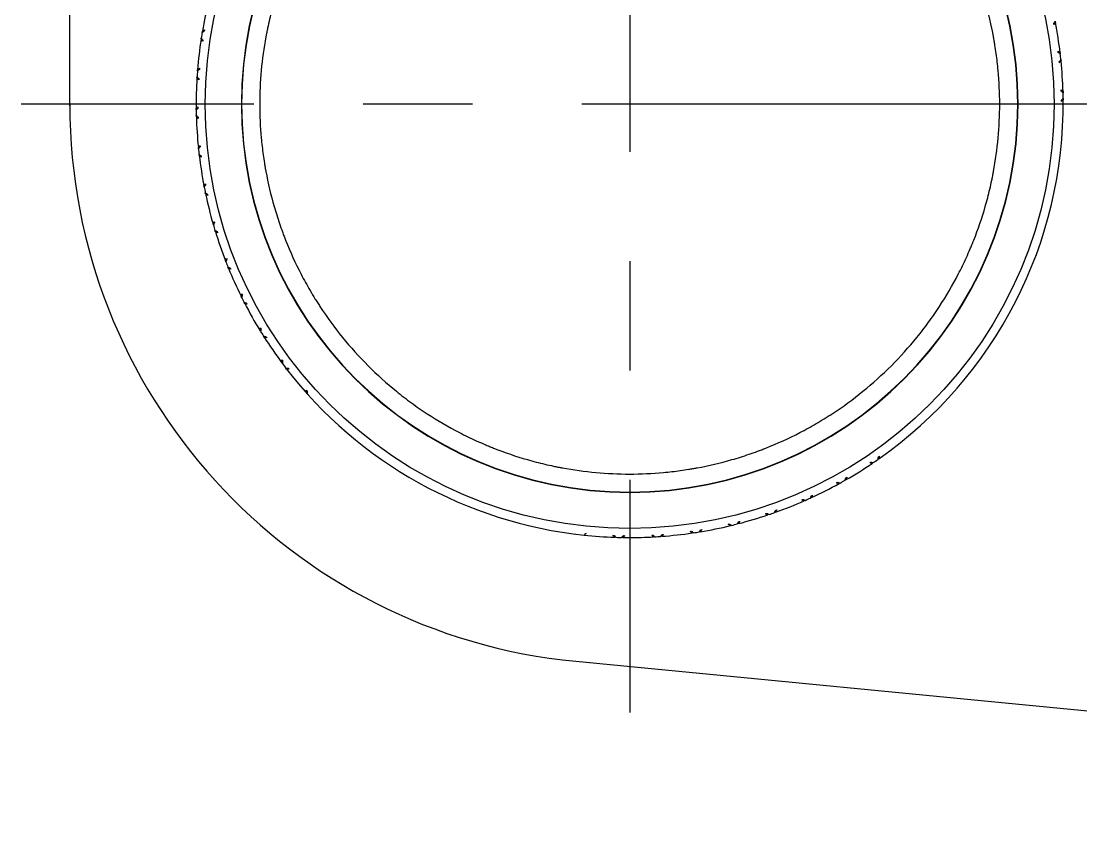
# Model space of a CAD drawing. Header units: millimetres. Extents: x 12827 to 13247, y 6457 to 7051.
# Drawn here: x 13124.86 to 13136.97, y 6583.34 to 6592.73 of the extents above; entities that cross this region are included whole.
import ezdxf

# ---------------------------------------------------------------- set-up
doc = ezdxf.new("R2010")
doc.units = ezdxf.units.MM
doc.header["$LTSCALE"] = 10
doc.linetypes.add('CENTER2', pattern=[1.125, 0.75, -0.125, 0.125, -0.125])
for name, color, linetype in [('CENTER', 1, 'CENTER2'), ('DWG', 7, 'Continuous'), ('W', 7, 'Continuous')]:
    doc.layers.add(name, color=color, linetype=linetype)

msp = doc.modelspace()

# ---------------------------------------------------------------- linework, layer by layer
at = {"layer": 'CENTER', "color": 1}
for p, q in [((13131.81028, 6598.73864), (13131.81028, 6584.82904)), ((13138.76508, 6591.78384), (13124.85548, 6591.78384))]:
    msp.add_line(p, q, dxfattribs=at)
at = {"layer": 'DWG'}
for p, q in [((13125.41028, 6591.76384), (13125.41028, 6596.17485)), ((13131.19589, 6585.4134), (13152.64286, 6583.3381))]:
    msp.add_line(p, q, dxfattribs=at)
msp.add_arc((13131.81028, 6591.78384), 6.4, 180, 264.491198, dxfattribs=at)
at = {"layer": 'W'}
for p, q in [((13136.67332, 6592.73296), (13136.6761, 6592.71863)), ((13126.92383, 6592.604), (13126.92627, 6592.61839)), ((13126.91136, 6592.5259), (13126.91357, 6592.54032)), ((13136.73007, 6592.37182), (13136.73178, 6592.35733)), ((13136.73882, 6592.29322), (13136.7403, 6592.2787)), ((13126.86456, 6592.08378), (13126.86547, 6592.09834)), ((13126.86998, 6592.16268), (13126.87112, 6592.17723)), ((13136.76297, 6591.92844), (13136.76337, 6591.91386)), ((13126.85591, 6591.71831), (13126.85574, 6591.7329)), ((13136.76464, 6591.84937), (13136.76482, 6591.83478)), ((13126.85759, 6591.63924), (13126.85718, 6591.65382)), ((13126.88173, 6591.27447), (13126.88025, 6591.28899)), ((13126.89049, 6591.19587), (13126.88878, 6591.21035)), ((13126.94723, 6590.83473), (13126.94446, 6590.84905)), ((13126.963, 6590.75723), (13126.96, 6590.7715)), ((13127.05189, 6590.40263), (13127.04784, 6590.41665)), ((13127.07454, 6590.32685), (13127.07027, 6590.3408)), ((13127.19485, 6589.98165), (13127.18956, 6589.99525)), ((13127.22421, 6589.90821), (13127.2187, 6589.92172)), ((13127.37498, 6589.57518), (13127.36849, 6589.58825)), ((13127.4108, 6589.50467), (13127.40411, 6589.51763)), ((13127.59082, 6589.18649), (13127.58319, 6589.19893)), ((13127.63281, 6589.11948), (13127.62499, 6589.13179)), ((13127.84063, 6588.81872), (13127.83191, 6588.83043)), ((13127.88846, 6588.75574), (13127.87956, 6588.7673)), ((13128.1224, 6588.47482), (13128.11267, 6588.4857)), ((13134.59431, 6587.68516), (13134.58223, 6587.67698)), ((13134.65938, 6587.73012), (13134.64743, 6587.72175)), ((13134.2157, 6587.4521), (13134.20293, 6587.44504)), ((13134.28454, 6587.49105), (13134.27189, 6587.48378)), ((13133.81773, 6587.25392), (13133.80437, 6587.24803)), ((13133.88977, 6587.28654), (13133.87652, 6587.28044)), ((13133.40359, 6587.09221), (13133.38976, 6587.08754)), ((13133.47827, 6587.11824), (13133.46452, 6587.11335)), ((13132.61838, 6586.89539), (13132.60399, 6586.89303)), ((13132.97662, 6586.96827), (13132.96243, 6586.96486)), ((13133.05333, 6586.9875), (13133.0392, 6586.98386)), ((13131.65347, 6586.83152), (13131.63888, 6586.83201)), ((13131.73253, 6586.82965), (13131.71795, 6586.8299)), ((13132.09802, 6586.8374), (13132.08345, 6586.83658)), ((13132.17693, 6586.84263), (13132.16238, 6586.84157)), ((13132.54026, 6586.88311), (13132.52582, 6586.88098))]:
    msp.add_line(p, q, dxfattribs=at)
msp.add_circle((13131.81028, 6591.78384), 4.85158, dxfattribs=at)
for radius, start, end in [(4.43867, 0, 180), (4.43542, 0, 180), (4.9548, 166.243782, 170.303341), (4.93416, 10.636037, 10.804846), (4.9548, 6.81521, 10.874769), (4.9548, 170.47215, 171.217829), (4.93416, 170.064608, 170.233418), (4.9548, 171.386639, 175.446198), (4.93416, 171.456562, 171.625371), (4.93416, 6.885133, 7.053943), (4.9548, 5.900721, 6.646401), (4.93416, 5.49318, 5.661989), (4.9548, 1.672353, 5.731912), (4.9548, 175.615007, 176.360687), (4.93416, 175.207465, 175.376275), (4.9548, 176.529496, 180.589055), (4.93416, 176.599419, 176.768228), (4.93416, 1.742276, 1.911085), (4.9548, 0.757864, 1.503544), (4.93416, 180.350323, 180.519132), (4.43867, 180, 0), (4.43542, 180, 0), (4.9548, 305.100924, 0.589055), (4.93416, 0.350323, 0.519132), (4.9548, 180.757864, 181.503544), (4.9548, 181.672353, 185.731912), (4.93416, 181.742276, 181.911085), (4.9548, 185.900721, 186.646401), (4.93416, 185.49318, 185.661989), (4.9548, 186.81521, 190.874769), (4.93416, 186.885133, 187.053943), (4.9548, 191.043579, 191.789258), (4.93416, 190.636037, 190.804846), (4.9548, 191.958067, 196.017626), (4.93416, 192.02799, 192.1968), (4.9548, 196.186436, 196.932115), (4.93416, 195.778894, 195.947703), (4.9548, 197.100924, 201.160484), (4.93416, 197.170848, 197.339657), (4.9548, 201.329293, 202.074972), (4.93416, 200.921751, 201.09056), (4.9548, 202.243782, 206.303341), (4.93416, 202.313705, 202.482514), (4.9548, 206.47215, 207.217829), (4.93416, 206.064608, 206.233418), (4.9548, 207.386639, 211.446198), (4.93416, 207.456562, 207.625371), (4.93416, 211.207465, 211.376275), (4.9548, 211.615007, 212.360687), (4.9548, 212.529496, 216.589055), (4.93416, 212.599419, 212.768228), (4.93416, 216.350323, 216.519132), (4.9548, 216.757864, 217.503544), (4.9548, 217.672353, 263.958067), (4.93416, 217.742276, 217.911085), (4.93416, 221.49318, 221.661989), (4.93416, 305.170848, 305.339657), (4.9548, 299.958067, 304.017626), (4.93416, 303.778894, 303.947703), (4.9548, 304.186436, 304.932115), (4.93416, 300.02799, 300.1968), (4.9548, 294.81521, 298.874769), (4.93416, 298.636037, 298.804846), (4.9548, 299.043579, 299.789258), (4.93416, 293.49318, 293.661989), (4.9548, 293.900721, 294.646401), (4.93416, 294.885133, 295.053943), (4.93416, 289.742276, 289.911085), (4.9548, 289.672353, 293.731912), (4.9548, 284.529496, 288.589055), (4.93416, 284.599419, 284.768228), (4.93416, 288.350323, 288.519132), (4.9548, 288.757864, 289.503544), (4.93416, 278.064608, 278.233418), (4.9548, 278.47215, 279.217829), (4.9548, 279.386639, 283.446198), (4.93416, 279.456562, 279.625371), (4.93416, 283.207465, 283.376275), (4.9548, 283.615007, 284.360687), (4.9548, 263.958067, 268.017626), (4.93416, 264.02799, 264.1968), (4.93416, 267.778894, 267.947703), (4.9548, 268.186436, 268.932115), (4.9548, 269.100924, 270), (4.93416, 269.170848, 269.339657), (4.9548, 270, 273.160484), (4.93416, 272.921751, 273.09056), (4.9548, 273.329293, 274.074972), (4.9548, 274.243782, 278.303341), (4.93416, 274.313705, 274.482514)]:
    msp.add_arc((13131.81028, 6591.78384), radius, start, end, dxfattribs=at)
for points, knots in [([(13136.03925, 6591.78384), (13136.03925, 6591.91319), (13136.03042, 6592.10639), (13136.00468, 6592.33036), (13135.98795, 6592.44198), (13135.97862, 6592.4977), (13135.97372, 6592.52554), (13135.97156, 6592.53746), (13135.97012, 6592.54541), (13135.96943, 6592.54915), (13135.94371, 6592.68819), (13135.89671, 6592.8877), (13135.82511, 6593.11569), (13135.78511, 6593.2285), (13135.76407, 6593.2846), (13135.75483, 6593.30858), (13135.74862, 6593.32455), (13135.74562, 6593.3322), (13135.68974, 6593.47335), (13135.60125, 6593.66767), (13135.48119, 6593.88571), (13135.41695, 6593.99257), (13135.38852, 6594.0379), (13135.36937, 6594.06802), (13135.35989, 6594.08271), (13135.1902, 6594.34228), (13135.007, 6594.56779), (13134.69742, 6594.87738), (13134.53551, 6595.02344), (13134.33412, 6595.17855), (13134.23031, 6595.25229), (13134.18515, 6595.28307), (13134.15489, 6595.30341), (13134.13936, 6595.3137), (13134.00483, 6595.40166), (13133.82046, 6595.50935), (13133.59662, 6595.61822), (13133.48251, 6595.66845), (13133.42491, 6595.69252), (13133.4001, 6595.70261), (13133.38354, 6595.70929), (13133.37491, 6595.71274), (13133.23945, 6595.76637), (13133.04545, 6595.83251), (13132.81424, 6595.89295), (13132.69742, 6595.91898), (13132.63871, 6595.93094), (13132.60928, 6595.93667), (13132.59665, 6595.93906), (13132.58822, 6595.94065), (13132.58377, 6595.94148), (13132.32552, 6595.98928), (13132.06887, 6596.01281), (13131.68098, 6596.01282), (13131.48782, 6596.004), (13131.26383, 6595.97826), (13131.15218, 6595.96152), (13131.09644, 6595.95219), (13131.06859, 6595.94728), (13131.05666, 6595.94513), (13131.04871, 6595.94368), (13131.04497, 6595.943), (13130.90593, 6595.91727), (13130.70642, 6595.87027), (13130.47843, 6595.79867), (13130.36562, 6595.75868), (13130.30952, 6595.73764), (13130.28554, 6595.72839), (13130.26957, 6595.72218), (13130.26192, 6595.71918), (13130.12077, 6595.66331), (13129.92645, 6595.57481), (13129.70841, 6595.45475), (13129.60155, 6595.39051), (13129.55622, 6595.36208), (13129.5261, 6595.34293), (13129.51141, 6595.33346), (13129.25184, 6595.16376), (13129.02633, 6594.98056), (13128.71674, 6594.67099), (13128.57068, 6594.50907), (13128.41557, 6594.30768), (13128.34183, 6594.20387), (13128.31105, 6594.15871), (13128.29071, 6594.12846), (13128.28042, 6594.11293), (13128.19246, 6593.9784), (13128.08477, 6593.79402), (13127.9759, 6593.57018), (13127.92567, 6593.45607), (13127.9016, 6593.39847), (13127.89151, 6593.37367), (13127.88483, 6593.35711), (13127.88138, 6593.34847), (13127.82775, 6593.21302), (13127.7616, 6593.01901), (13127.70117, 6592.78781), (13127.67514, 6592.67099), (13127.66317, 6592.61227), (13127.65745, 6592.58284), (13127.65505, 6592.57021), (13127.65347, 6592.56179), (13127.65264, 6592.55733), (13127.60485, 6592.29912), (13127.58131, 6592.04262), (13127.5813, 6591.78384)], [0, 0, 0, 0, 0.03125, 0.046875, 0.0546875, 0.05859375, 0.06054688, 0.06152344, 0.06152344, 0.0625, 0.0625, 0.09375, 0.109375, 0.1171875, 0.12109375, 0.12304688, 0.12304688, 0.125, 0.125, 0.15625, 0.171875, 0.1796875, 0.18359375, 0.18359375, 0.1875, 0.1875, 0.25, 0.25, 0.28125, 0.296875, 0.3046875, 0.30859375, 0.30859375, 0.3125, 0.3125, 0.34375, 0.359375, 0.3671875, 0.37109375, 0.37304688, 0.37304688, 0.375, 0.375, 0.40625, 0.421875, 0.4296875, 0.43359375, 0.43554688, 0.43652344, 0.43652344, 0.4375, 0.4375, 0.5, 0.5, 0.53125, 0.546875, 0.5546875, 0.55859375, 0.56054688, 0.56152344, 0.56152344, 0.5625, 0.5625, 0.59375, 0.609375, 0.6171875, 0.62109375, 0.62304688, 0.62304688, 0.625, 0.625, 0.65625, 0.671875, 0.6796875, 0.68359375, 0.68359375, 0.6875, 0.6875, 0.75, 0.75, 0.78125, 0.796875, 0.8046875, 0.80859375, 0.80859375, 0.8125, 0.8125, 0.84375, 0.859375, 0.8671875, 0.87109375, 0.87304688, 0.87304688, 0.875, 0.875, 0.90625, 0.921875, 0.9296875, 0.93359375, 0.93554688, 0.93652344, 0.93652344, 0.9375, 0.9375, 1, 1, 1, 1]), ([(13136.65696, 6592.70882), (13136.65969, 6592.71283), (13136.66243, 6592.71685), (13136.66788, 6592.7249), (13136.67061, 6592.72893), (13136.67332, 6592.73296)], [0, 0, 0, 0, 0.49977652, 0.49977652, 1, 1, 1, 1]), ([(13136.6761, 6592.71863), (13136.67337, 6592.7146), (13136.67064, 6592.71058), (13136.66516, 6592.70255), (13136.66241, 6592.69854), (13136.65966, 6592.69454)], [0, 0, 0, 0, 0.50012349, 0.50012349, 1, 1, 1, 1]), ([(13126.94763, 6592.62085), (13126.94366, 6592.61805), (13126.93969, 6592.61525), (13126.93176, 6592.60963), (13126.92779, 6592.60682), (13126.92383, 6592.604)], [0, 0, 0, 0, 0.49977652, 0.49977652, 1, 1, 1, 1]), ([(13126.92627, 6592.61839), (13126.93023, 6592.6212), (13126.93421, 6592.624), (13126.94216, 6592.6296), (13126.94614, 6592.63239), (13126.95012, 6592.63517)], [0, 0, 0, 0, 0.50012349, 0.50012349, 1, 1, 1, 1]), ([(13126.92874, 6592.50248), (13126.92583, 6592.50637), (13126.92293, 6592.51027), (13126.91714, 6592.51807), (13126.91425, 6592.52199), (13126.91136, 6592.5259)], [0, 0, 0, 0, 0.49977652, 0.49977652, 1, 1, 1, 1]), ([(13126.91357, 6592.54033), (13126.91644, 6592.53641), (13126.91932, 6592.53249), (13126.92509, 6592.52466), (13126.92798, 6592.52076), (13126.93087, 6592.51686)], [0, 0, 0, 0, 0.50012349, 0.50012349, 1, 1, 1, 1]), ([(13136.70709, 6592.38977), (13136.71092, 6592.3868), (13136.71475, 6592.38381), (13136.72242, 6592.37782), (13136.72624, 6592.37482), (13136.73007, 6592.37182)], [0, 0, 0, 0, 0.49977652, 0.49977652, 1, 1, 1, 1]), ([(13136.73178, 6592.35732), (13136.72796, 6592.36034), (13136.72415, 6592.36335), (13136.7165, 6592.36936), (13136.71268, 6592.37235), (13136.70885, 6592.37534)], [0, 0, 0, 0, 0.50012349, 0.50012349, 1, 1, 1, 1]), ([(13136.72036, 6592.27064), (13136.72345, 6592.27439), (13136.72653, 6592.27815), (13136.73268, 6592.28568), (13136.73576, 6592.28944), (13136.73882, 6592.29322)], [0, 0, 0, 0, 0.49977652, 0.49977652, 1, 1, 1, 1]), ([(13136.7403, 6592.2787), (13136.73723, 6592.27493), (13136.73414, 6592.27117), (13136.72796, 6592.26366), (13136.72487, 6592.25992), (13136.72177, 6592.25618)], [0, 0, 0, 0, 0.50012349, 0.50012349, 1, 1, 1, 1]), ([(13126.86547, 6592.09835), (13126.86868, 6592.0947), (13126.8719, 6592.09105), (13126.87835, 6592.08378), (13126.88158, 6592.08014), (13126.88481, 6592.07652)], [0, 0, 0, 0, 0.50012349, 0.50012349, 1, 1, 1, 1]), ([(13126.89218, 6592.18159), (13126.88847, 6592.17845), (13126.88477, 6592.17531), (13126.87737, 6592.169), (13126.87367, 6592.16584), (13126.86998, 6592.16268)], [0, 0, 0, 0, 0.49977652, 0.49977652, 1, 1, 1, 1]), ([(13126.87112, 6592.17723), (13126.87482, 6592.18038), (13126.87853, 6592.18353), (13126.88594, 6592.18982), (13126.88966, 6592.19295), (13126.89337, 6592.19608)], [0, 0, 0, 0, 0.50012349, 0.50012349, 1, 1, 1, 1]), ([(13126.88397, 6592.06201), (13126.88073, 6592.06562), (13126.87749, 6592.06924), (13126.87102, 6592.0765), (13126.86779, 6592.08014), (13126.86456, 6592.08378)], [0, 0, 0, 0, 0.49977652, 0.49977652, 1, 1, 1, 1]), ([(13136.74169, 6591.94839), (13136.74524, 6591.94508), (13136.74879, 6591.94176), (13136.75588, 6591.93511), (13136.75943, 6591.93178), (13136.76297, 6591.92844)], [0, 0, 0, 0, 0.49977652, 0.49977652, 1, 1, 1, 1]), ([(13136.76337, 6591.91385), (13136.75984, 6591.9172), (13136.75631, 6591.92054), (13136.74924, 6591.92721), (13136.7457, 6591.93054), (13136.74215, 6591.93386)], [0, 0, 0, 0, 0.50012349, 0.50012349, 1, 1, 1, 1]), ([(13126.85574, 6591.7329), (13126.85914, 6591.73638), (13126.86255, 6591.73985), (13126.86938, 6591.74677), (13126.87279, 6591.75022), (13126.87621, 6591.75367)], [0, 0, 0, 0, 0.50012349, 0.50012349, 1, 1, 1, 1]), ([(13126.87632, 6591.73914), (13126.87291, 6591.73568), (13126.86951, 6591.73221), (13126.8627, 6591.72527), (13126.8593, 6591.72179), (13126.85591, 6591.71831)], [0, 0, 0, 0, 0.49977652, 0.49977652, 1, 1, 1, 1]), ([(13127.5813, 6591.78384), (13127.58131, 6591.65449), (13127.59014, 6591.46129), (13127.61588, 6591.23733), (13127.6326, 6591.12571), (13127.64193, 6591.06999), (13127.64684, 6591.04215), (13127.64899, 6591.03022), (13127.65044, 6591.02227), (13127.65112, 6591.01854), (13127.67685, 6590.8795), (13127.72385, 6590.67999), (13127.79545, 6590.45199), (13127.83544, 6590.33919), (13127.85648, 6590.28308), (13127.86573, 6590.2591), (13127.87194, 6590.24313), (13127.87494, 6590.23548), (13127.93081, 6590.09433), (13128.01931, 6589.90002), (13128.13937, 6589.68197), (13128.2036, 6589.57512), (13128.23204, 6589.52979), (13128.25119, 6589.49967), (13128.26066, 6589.48497), (13128.43035, 6589.2254), (13128.61356, 6588.9999), (13128.92313, 6588.69031), (13129.08505, 6588.54425), (13129.28643, 6588.38913), (13129.39025, 6588.3154), (13129.43541, 6588.28461), (13129.46566, 6588.26427), (13129.48119, 6588.25398), (13129.61572, 6588.16602), (13129.80009, 6588.05833), (13130.02394, 6587.94947), (13130.13805, 6587.89923), (13130.19565, 6587.87516), (13130.22045, 6587.86507), (13130.23701, 6587.85839), (13130.24565, 6587.85494), (13130.3811, 6587.80132), (13130.57511, 6587.73517), (13130.80631, 6587.67474), (13130.92313, 6587.64871), (13130.98184, 6587.63674), (13131.01128, 6587.63102), (13131.02391, 6587.62862), (13131.03233, 6587.62703), (13131.03679, 6587.6262), (13131.29503, 6587.57841), (13131.55169, 6587.55487), (13131.93957, 6587.55486), (13132.13274, 6587.56369), (13132.35672, 6587.58943), (13132.46837, 6587.60616), (13132.52411, 6587.61549), (13132.55196, 6587.6204), (13132.56389, 6587.62255), (13132.57184, 6587.624), (13132.57558, 6587.62469), (13132.71462, 6587.65041), (13132.91413, 6587.69741), (13133.14213, 6587.76901), (13133.25493, 6587.809), (13133.31104, 6587.83005), (13133.33502, 6587.83929), (13133.35099, 6587.8455), (13133.35864, 6587.8485), (13133.49978, 6587.90438), (13133.6941, 6587.99287), (13133.91214, 6588.11293), (13134.019, 6588.17717), (13134.06433, 6588.2056), (13134.09445, 6588.22475), (13134.10915, 6588.23423), (13134.36872, 6588.40392), (13134.59422, 6588.58712), (13134.90381, 6588.8967), (13135.04987, 6589.05861), (13135.20499, 6589.26), (13135.27872, 6589.36381), (13135.3095, 6589.40897), (13135.32984, 6589.43923), (13135.34014, 6589.45476), (13135.4281, 6589.58929), (13135.53579, 6589.77366), (13135.64465, 6589.9975), (13135.69489, 6590.11161), (13135.71896, 6590.16921), (13135.72905, 6590.19402), (13135.73573, 6590.21058), (13135.73917, 6590.21921), (13135.7928, 6590.35466), (13135.85895, 6590.54867), (13135.91938, 6590.77988), (13135.94541, 6590.8967), (13135.95738, 6590.95541), (13135.9631, 6590.98484), (13135.9655, 6590.99747), (13135.96709, 6591.0059), (13135.96792, 6591.01035), (13136.01571, 6591.26856), (13136.03924, 6591.52507), (13136.03925, 6591.78384)], [0, 0, 0, 0, 0.03125, 0.046875, 0.0546875, 0.05859375, 0.06054687, 0.06152344, 0.06152344, 0.0625, 0.0625, 0.09375, 0.109375, 0.1171875, 0.12109375, 0.12304687, 0.12304687, 0.125, 0.125, 0.15625, 0.171875, 0.1796875, 0.18359375, 0.18359375, 0.1875, 0.1875, 0.25, 0.25, 0.28125, 0.296875, 0.3046875, 0.30859375, 0.30859375, 0.3125, 0.3125, 0.34375, 0.359375, 0.3671875, 0.37109375, 0.37304687, 0.37304687, 0.375, 0.375, 0.40625, 0.421875, 0.4296875, 0.43359375, 0.43554687, 0.43652344, 0.43652344, 0.4375, 0.4375, 0.5, 0.5, 0.53125, 0.546875, 0.5546875, 0.55859375, 0.56054687, 0.56152344, 0.56152344, 0.5625, 0.5625, 0.59375, 0.609375, 0.6171875, 0.62109375, 0.62304687, 0.62304687, 0.625, 0.625, 0.65625, 0.671875, 0.6796875, 0.68359375, 0.68359375, 0.6875, 0.6875, 0.75, 0.75, 0.78125, 0.796875, 0.8046875, 0.80859375, 0.80859375, 0.8125, 0.8125, 0.84375, 0.859375, 0.8671875, 0.87109375, 0.87304687, 0.87304687, 0.875, 0.875, 0.90625, 0.921875, 0.9296875, 0.93359375, 0.93554687, 0.93652344, 0.93652344, 0.9375, 0.9375, 1, 1, 1, 1]), ([(13136.74423, 6591.82855), (13136.74764, 6591.83201), (13136.75105, 6591.83547), (13136.75785, 6591.84241), (13136.76125, 6591.84589), (13136.76464, 6591.84938)], [0, 0, 0, 0, 0.49977652, 0.49977652, 1, 1, 1, 1]), ([(13136.76482, 6591.83478), (13136.76141, 6591.83131), (13136.758, 6591.82784), (13136.75118, 6591.82091), (13136.74776, 6591.81746), (13136.74434, 6591.81401)], [0, 0, 0, 0, 0.50012349, 0.50012349, 1, 1, 1, 1]), ([(13126.85718, 6591.65383), (13126.86071, 6591.65049), (13126.86424, 6591.64714), (13126.87132, 6591.64047), (13126.87486, 6591.63715), (13126.8784, 6591.63382)], [0, 0, 0, 0, 0.50012349, 0.50012349, 1, 1, 1, 1]), ([(13126.87887, 6591.61929), (13126.87531, 6591.62261), (13126.87176, 6591.62592), (13126.86467, 6591.63257), (13126.86113, 6591.6359), (13126.85759, 6591.63924)], [0, 0, 0, 0, 0.49977652, 0.49977652, 1, 1, 1, 1]), ([(13126.88025, 6591.28899), (13126.88333, 6591.29275), (13126.88641, 6591.29651), (13126.89259, 6591.30402), (13126.89568, 6591.30777), (13126.89878, 6591.31151)], [0, 0, 0, 0, 0.50012349, 0.50012349, 1, 1, 1, 1]), ([(13126.90019, 6591.29704), (13126.89711, 6591.29329), (13126.89403, 6591.28953), (13126.88787, 6591.28201), (13126.8848, 6591.27824), (13126.88173, 6591.27446)], [0, 0, 0, 0, 0.49977652, 0.49977652, 1, 1, 1, 1]), ([(13126.88878, 6591.21037), (13126.89259, 6591.20735), (13126.89641, 6591.20434), (13126.90405, 6591.19833), (13126.90788, 6591.19533), (13126.91171, 6591.19234)], [0, 0, 0, 0, 0.50012349, 0.50012349, 1, 1, 1, 1]), ([(13126.91347, 6591.17791), (13126.90963, 6591.18089), (13126.9058, 6591.18387), (13126.89814, 6591.18986), (13126.89431, 6591.19286), (13126.89049, 6591.19587)], [0, 0, 0, 0, 0.49977652, 0.49977652, 1, 1, 1, 1]), ([(13126.94446, 6590.84905), (13126.94718, 6590.85308), (13126.94992, 6590.8571), (13126.9554, 6590.86513), (13126.95814, 6590.86914), (13126.96089, 6590.87315)], [0, 0, 0, 0, 0.50012349, 0.50012349, 1, 1, 1, 1]), ([(13126.9636, 6590.85886), (13126.96086, 6590.85485), (13126.95813, 6590.85083), (13126.95267, 6590.84279), (13126.94995, 6590.83876), (13126.94723, 6590.83472)], [0, 0, 0, 0, 0.49977652, 0.49977652, 1, 1, 1, 1]), ([(13126.96, 6590.77151), (13126.96406, 6590.76885), (13126.96814, 6590.76619), (13126.97629, 6590.76089), (13126.98037, 6590.75825), (13126.98445, 6590.75562)], [0, 0, 0, 0, 0.50012349, 0.50012349, 1, 1, 1, 1]), ([(13126.9875, 6590.7414), (13126.98341, 6590.74402), (13126.97932, 6590.74665), (13126.97116, 6590.75193), (13126.96708, 6590.75458), (13126.963, 6590.75723)], [0, 0, 0, 0, 0.49977652, 0.49977652, 1, 1, 1, 1]), ([(13127.04784, 6590.41665), (13127.05019, 6590.4209), (13127.05256, 6590.42515), (13127.0573, 6590.43364), (13127.05967, 6590.43788), (13127.06205, 6590.44212)], [0, 0, 0, 0, 0.50012349, 0.50012349, 1, 1, 1, 1]), ([(13127.06602, 6590.42813), (13127.06366, 6590.42389), (13127.06129, 6590.41965), (13127.05658, 6590.41114), (13127.05423, 6590.40689), (13127.05189, 6590.40262)], [0, 0, 0, 0, 0.49977652, 0.49977652, 1, 1, 1, 1]), ([(13127.07027, 6590.34081), (13127.07456, 6590.33853), (13127.07885, 6590.33624), (13127.08744, 6590.3317), (13127.09174, 6590.32943), (13127.09604, 6590.32717)], [0, 0, 0, 0, 0.50012349, 0.50012349, 1, 1, 1, 1]), ([(13127.10036, 6590.31329), (13127.09605, 6590.31553), (13127.09175, 6590.31779), (13127.08314, 6590.32231), (13127.07884, 6590.32458), (13127.07454, 6590.32685)], [0, 0, 0, 0, 0.49977652, 0.49977652, 1, 1, 1, 1]), ([(13127.18956, 6589.99525), (13127.19153, 6589.9997), (13127.1935, 6590.00414), (13127.19746, 6590.01303), (13127.19944, 6590.01746), (13127.20144, 6590.02189)], [0, 0, 0, 0, 0.50012349, 0.50012349, 1, 1, 1, 1]), ([(13127.20665, 6590.00832), (13127.20467, 6590.00388), (13127.2027, 6589.99944), (13127.19877, 6589.99055), (13127.19681, 6589.9861), (13127.19485, 6589.98164)], [0, 0, 0, 0, 0.49977652, 0.49977652, 1, 1, 1, 1]), ([(13127.2187, 6589.92173), (13127.22318, 6589.91984), (13127.22766, 6589.91795), (13127.23663, 6589.91419), (13127.24111, 6589.91232), (13127.2456, 6589.91045)], [0, 0, 0, 0, 0.50012349, 0.50012349, 1, 1, 1, 1]), ([(13127.25114, 6589.89701), (13127.24665, 6589.89886), (13127.24216, 6589.90072), (13127.23318, 6589.90446), (13127.22869, 6589.90633), (13127.22421, 6589.90821)], [0, 0, 0, 0, 0.49977652, 0.49977652, 1, 1, 1, 1]), ([(13127.36849, 6589.58825), (13127.37005, 6589.59286), (13127.37162, 6589.59746), (13127.37476, 6589.60666), (13127.37634, 6589.61126), (13127.37793, 6589.61585)], [0, 0, 0, 0, 0.50012349, 0.50012349, 1, 1, 1, 1]), ([(13127.38434, 6589.6028), (13127.38276, 6589.59821), (13127.3812, 6589.59361), (13127.37808, 6589.5844), (13127.37653, 6589.57979), (13127.37498, 6589.57518)], [0, 0, 0, 0, 0.49977652, 0.49977652, 1, 1, 1, 1]), ([(13127.4041, 6589.51764), (13127.40873, 6589.51616), (13127.41337, 6589.51468), (13127.42263, 6589.51174), (13127.42727, 6589.51028), (13127.4319, 6589.50882)], [0, 0, 0, 0, 0.50012349, 0.50012349, 1, 1, 1, 1]), ([(13127.43862, 6589.49593), (13127.43399, 6589.49737), (13127.42935, 6589.49882), (13127.42007, 6589.50173), (13127.41543, 6589.5032), (13127.4108, 6589.50467)], [0, 0, 0, 0, 0.49977652, 0.49977652, 1, 1, 1, 1]), ([(13127.58319, 6589.19893), (13127.58433, 6589.20366), (13127.58547, 6589.20839), (13127.58778, 6589.21783), (13127.58894, 6589.22255), (13127.59011, 6589.22727)], [0, 0, 0, 0, 0.50012349, 0.50012349, 1, 1, 1, 1]), ([(13127.59766, 6589.21484), (13127.59651, 6589.21013), (13127.59536, 6589.2054), (13127.59308, 6589.19595), (13127.59195, 6589.19122), (13127.59082, 6589.18649)], [0, 0, 0, 0, 0.49977652, 0.49977652, 1, 1, 1, 1]), ([(13127.62498, 6589.1318), (13127.62973, 6589.13073), (13127.63447, 6589.12968), (13127.64397, 6589.12758), (13127.64871, 6589.12654), (13127.65346, 6589.12551)], [0, 0, 0, 0, 0.50012349, 0.50012349, 1, 1, 1, 1]), ([(13127.66131, 6589.11327), (13127.65656, 6589.11429), (13127.65181, 6589.11532), (13127.64231, 6589.11739), (13127.63756, 6589.11843), (13127.63281, 6589.11948)], [0, 0, 0, 0, 0.49977652, 0.49977652, 1, 1, 1, 1]), ([(13127.83191, 6588.83043), (13127.83262, 6588.83524), (13127.83334, 6588.84005), (13127.8348, 6588.84966), (13127.83553, 6588.85446), (13127.83627, 6588.85927)], [0, 0, 0, 0, 0.50012349, 0.50012349, 1, 1, 1, 1]), ([(13127.8449, 6588.84757), (13127.84418, 6588.84277), (13127.84346, 6588.83796), (13127.84203, 6588.82835), (13127.84133, 6588.82353), (13127.84063, 6588.81872)], [0, 0, 0, 0, 0.49977652, 0.49977652, 1, 1, 1, 1]), ([(13127.87956, 6588.76731), (13127.88438, 6588.76667), (13127.8892, 6588.76605), (13127.89884, 6588.76481), (13127.90366, 6588.7642), (13127.90849, 6588.76359)], [0, 0, 0, 0, 0.50012349, 0.50012349, 1, 1, 1, 1]), ([(13127.9174, 6588.75211), (13127.91258, 6588.7527), (13127.90776, 6588.7533), (13127.89811, 6588.75451), (13127.89329, 6588.75512), (13127.88846, 6588.75574)], [0, 0, 0, 0, 0.49977652, 0.49977652, 1, 1, 1, 1]), ([(13128.11267, 6588.4857), (13128.11295, 6588.49055), (13128.11323, 6588.49541), (13128.11382, 6588.50511), (13128.11412, 6588.50996), (13128.11442, 6588.51481)], [0, 0, 0, 0, 0.50012349, 0.50012349, 1, 1, 1, 1]), ([(13128.12407, 6588.50394), (13128.12378, 6588.49909), (13128.12349, 6588.49424), (13128.12294, 6588.48453), (13128.12267, 6588.47968), (13128.1224, 6588.47482)], [0, 0, 0, 0, 0.49977652, 0.49977652, 1, 1, 1, 1]), ([(13134.64742, 6587.72174), (13134.64827, 6587.72653), (13134.64912, 6587.73132), (13134.65079, 6587.7409), (13134.65161, 6587.74569), (13134.65243, 6587.75048)], [0, 0, 0, 0, 0.50012349, 0.50012349, 1, 1, 1, 1]), ([(13134.6643, 6587.75887), (13134.6635, 6587.75408), (13134.66269, 6587.74929), (13134.66104, 6587.7397), (13134.66022, 6587.73491), (13134.65938, 6587.73012)], [0, 0, 0, 0, 0.49977652, 0.49977652, 1, 1, 1, 1]), ([(13134.58223, 6587.67698), (13134.57746, 6587.67791), (13134.57268, 6587.67884), (13134.56314, 6587.68072), (13134.55838, 6587.68167), (13134.55362, 6587.68262)], [0, 0, 0, 0, 0.50012349, 0.50012349, 1, 1, 1, 1]), ([(13134.56569, 6587.69073), (13134.57045, 6587.68978), (13134.57522, 6587.68885), (13134.58476, 6587.687), (13134.58954, 6587.68608), (13134.59432, 6587.68516)], [0, 0, 0, 0, 0.49977652, 0.49977652, 1, 1, 1, 1]), ([(13134.27188, 6587.48378), (13134.27315, 6587.48847), (13134.27442, 6587.49316), (13134.27694, 6587.50255), (13134.2782, 6587.50725), (13134.27944, 6587.51194)], [0, 0, 0, 0, 0.50012349, 0.50012349, 1, 1, 1, 1]), ([(13134.29202, 6587.51924), (13134.29079, 6587.51454), (13134.28955, 6587.50984), (13134.28705, 6587.50044), (13134.2858, 6587.49575), (13134.28454, 6587.49105)], [0, 0, 0, 0, 0.49977652, 0.49977652, 1, 1, 1, 1]), ([(13134.20293, 6587.44504), (13134.19826, 6587.44639), (13134.19359, 6587.44775), (13134.18426, 6587.45047), (13134.1796, 6587.45185), (13134.17494, 6587.45322)], [0, 0, 0, 0, 0.50012349, 0.50012349, 1, 1, 1, 1]), ([(13134.18769, 6587.46021), (13134.19235, 6587.45885), (13134.19702, 6587.45749), (13134.20636, 6587.45479), (13134.21103, 6587.45344), (13134.21571, 6587.4521)], [0, 0, 0, 0, 0.49977652, 0.49977652, 1, 1, 1, 1]), ([(13133.80437, 6587.24803), (13133.79984, 6587.24979), (13133.79531, 6587.25156), (13133.78626, 6587.25512), (13133.78174, 6587.2569), (13133.77723, 6587.25869)], [0, 0, 0, 0, 0.50012349, 0.50012349, 1, 1, 1, 1]), ([(13133.79055, 6587.26451), (13133.79507, 6587.26273), (13133.7996, 6587.26096), (13133.80866, 6587.25743), (13133.81319, 6587.25567), (13133.81773, 6587.25392)], [0, 0, 0, 0, 0.49977652, 0.49977652, 1, 1, 1, 1]), ([(13133.87651, 6587.28043), (13133.8782, 6587.28499), (13133.87989, 6587.28955), (13133.88324, 6587.29868), (13133.88491, 6587.30324), (13133.88657, 6587.30781)], [0, 0, 0, 0, 0.50012349, 0.50012349, 1, 1, 1, 1]), ([(13133.89975, 6587.31394), (13133.8981, 6587.30937), (13133.89645, 6587.30481), (13133.89312, 6587.29567), (13133.89145, 6587.2911), (13133.88977, 6587.28654)], [0, 0, 0, 0, 0.49977652, 0.49977652, 1, 1, 1, 1]), ([(13133.46451, 6587.11334), (13133.46661, 6587.11773), (13133.46869, 6587.12213), (13133.47285, 6587.13092), (13133.47492, 6587.13531), (13133.47698, 6587.13971)], [0, 0, 0, 0, 0.50012349, 0.50012349, 1, 1, 1, 1]), ([(13133.49066, 6587.14464), (13133.48861, 6587.14024), (13133.48655, 6587.13584), (13133.48242, 6587.12704), (13133.48035, 6587.12264), (13133.47827, 6587.11824)], [0, 0, 0, 0, 0.49977652, 0.49977652, 1, 1, 1, 1]), ([(13133.03919, 6586.98386), (13133.04167, 6586.98805), (13133.04414, 6586.99223), (13133.04907, 6587.00061), (13133.05153, 6587.00481), (13133.05398, 6587.009)], [0, 0, 0, 0, 0.50012349, 0.50012349, 1, 1, 1, 1]), ([(13133.06804, 6587.01269), (13133.0656, 6587.00849), (13133.06316, 6587.00429), (13133.05826, 6586.99589), (13133.0558, 6586.9917), (13133.05333, 6586.9875)], [0, 0, 0, 0, 0.49977652, 0.49977652, 1, 1, 1, 1]), ([(13133.38976, 6587.08754), (13133.3854, 6587.0897), (13133.38105, 6587.09187), (13133.37236, 6587.09622), (13133.36802, 6587.0984), (13133.36368, 6587.10059)], [0, 0, 0, 0, 0.50012349, 0.50012349, 1, 1, 1, 1]), ([(13133.37747, 6587.10519), (13133.38181, 6587.10301), (13133.38616, 6587.10085), (13133.39487, 6587.09652), (13133.39923, 6587.09436), (13133.40359, 6587.09221)], [0, 0, 0, 0, 0.49977652, 0.49977652, 1, 1, 1, 1]), ([(13132.52582, 6586.88098), (13132.52192, 6586.88389), (13132.51802, 6586.8868), (13132.51025, 6586.89263), (13132.50637, 6586.89556), (13132.50249, 6586.89848)], [0, 0, 0, 0, 0.50012349, 0.50012349, 1, 1, 1, 1]), ([(13132.51688, 6586.90054), (13132.52076, 6586.89763), (13132.52465, 6586.89472), (13132.53245, 6586.88891), (13132.53635, 6586.88601), (13132.54026, 6586.88311)], [0, 0, 0, 0, 0.49977652, 0.49977652, 1, 1, 1, 1]), ([(13132.60398, 6586.89303), (13132.60682, 6586.89697), (13132.60966, 6586.90092), (13132.61532, 6586.90883), (13132.61814, 6586.91278), (13132.62096, 6586.91674)], [0, 0, 0, 0, 0.50012349, 0.50012349, 1, 1, 1, 1]), ([(13132.63529, 6586.91915), (13132.63249, 6586.91518), (13132.62968, 6586.91122), (13132.62404, 6586.9033), (13132.62122, 6586.89934), (13132.61838, 6586.89539)], [0, 0, 0, 0, 0.49977652, 0.49977652, 1, 1, 1, 1]), ([(13132.96243, 6586.96486), (13132.95828, 6586.9674), (13132.95414, 6586.96996), (13132.94587, 6586.97507), (13132.94175, 6586.97763), (13132.93762, 6586.9802)], [0, 0, 0, 0, 0.50012349, 0.50012349, 1, 1, 1, 1]), ([(13132.95177, 6586.98354), (13132.9559, 6586.98099), (13132.96004, 6586.97844), (13132.96832, 6586.97335), (13132.97247, 6586.97081), (13132.97662, 6586.96827)], [0, 0, 0, 0, 0.49977652, 0.49977652, 1, 1, 1, 1]), ([(13131.31138, 6586.87497), (13131.30762, 6586.8719), (13131.30385, 6586.86882), (13131.29631, 6586.86269), (13131.29254, 6586.85962), (13131.28875, 6586.85657)], [0, 0, 0, 0, 0.49977652, 0.49977652, 1, 1, 1, 1]), ([(13131.63888, 6586.83201), (13131.63556, 6586.83556), (13131.63225, 6586.83912), (13131.62564, 6586.84625), (13131.62234, 6586.84982), (13131.61905, 6586.85339)], [0, 0, 0, 0, 0.50012349, 0.50012349, 1, 1, 1, 1]), ([(13131.63358, 6586.85285), (13131.63688, 6586.84929), (13131.64019, 6586.84573), (13131.64682, 6586.83862), (13131.65014, 6586.83507), (13131.65347, 6586.83152)], [0, 0, 0, 0, 0.49977652, 0.49977652, 1, 1, 1, 1]), ([(13131.71793, 6586.8299), (13131.72144, 6586.83328), (13131.72493, 6586.83666), (13131.73191, 6586.84342), (13131.7354, 6586.84681), (13131.73888, 6586.8502)], [0, 0, 0, 0, 0.50012349, 0.50012349, 1, 1, 1, 1]), ([(13131.75341, 6586.85001), (13131.74994, 6586.84661), (13131.74647, 6586.84322), (13131.73951, 6586.83643), (13131.73602, 6586.83304), (13131.73253, 6586.82965)], [0, 0, 0, 0, 0.49977652, 0.49977652, 1, 1, 1, 1]), ([(13132.08345, 6586.83658), (13132.07983, 6586.83982), (13132.07621, 6586.84307), (13132.06899, 6586.84958), (13132.06538, 6586.85284), (13132.06178, 6586.8561)], [0, 0, 0, 0, 0.50012349, 0.50012349, 1, 1, 1, 1]), ([(13132.0763, 6586.85686), (13132.07991, 6586.85361), (13132.08352, 6586.85036), (13132.09076, 6586.84388), (13132.09439, 6586.84064), (13132.09802, 6586.8374)], [0, 0, 0, 0, 0.49977652, 0.49977652, 1, 1, 1, 1]), ([(13132.16237, 6586.84157), (13132.16556, 6586.84524), (13132.16874, 6586.84892), (13132.17509, 6586.85629), (13132.17825, 6586.85997), (13132.18141, 6586.86366)], [0, 0, 0, 0, 0.50012349, 0.50012349, 1, 1, 1, 1]), ([(13132.19591, 6586.86478), (13132.19276, 6586.86108), (13132.1896, 6586.85739), (13132.18328, 6586.85), (13132.18011, 6586.84631), (13132.17693, 6586.84263)], [0, 0, 0, 0, 0.49977652, 0.49977652, 1, 1, 1, 1])]:
    msp.add_open_spline(points, degree=3, knots=knots, dxfattribs=at)

doc.saveas('drawing.dxf')
